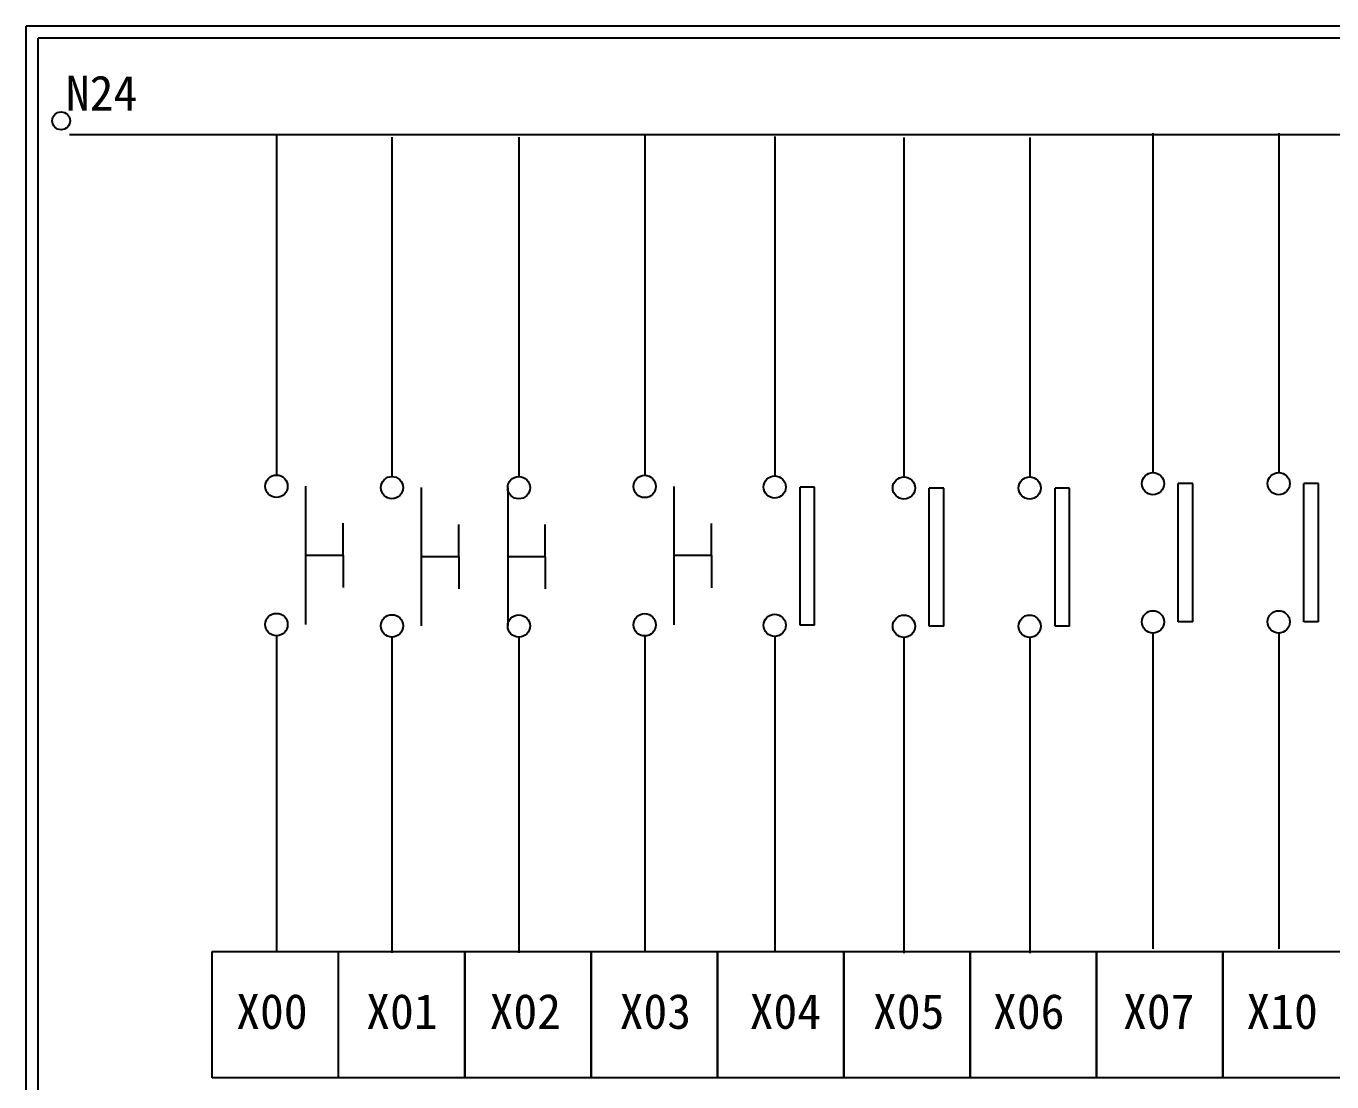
# Model space of a CAD drawing. Extents: x 275 to 562, y 265 to 469.
# Drawn here: x 274.9 to 409.3, y 360.3 to 468.9 of the extents above; entities that cross this region are included whole.
import ezdxf

# ---------------------------------------------------------------- set-up
doc = ezdxf.new("R2010")
doc.units = 0
doc.layers.get('0').update_dxf_attribs({"linetype": 'CONTINUOUS'})
doc.layers.add('圖框層', color=7, linetype='CONTINUOUS')
doc.layers.add('標尺寸層', color=3, linetype='CONTINUOUS')
doc.styles.add('STSL', font='kaiu.ttf')

msp = doc.modelspace()

# ---------------------------------------------------------------- linework, layer by layer
for p, q in [((356.05, 421.48), (354.55, 421.48)), ((369.35, 421.38), (367.84, 421.38)), ((382.29, 421.38), (380.79, 421.38)), ((394.97, 421.83), (393.47, 421.83)), ((407.92, 421.83), (406.41, 421.83)), ((307.53, 414.45), (307.53, 417.76)), ((319.42, 414.3), (319.42, 417.61)), ((328.32, 414.3), (328.32, 417.61)), ((345.43, 414.42), (345.43, 417.73)), ((307.53, 414.45), (307.53, 411.14)), ((319.42, 414.3), (319.42, 411)), ((328.32, 414.3), (328.32, 410.99)), ((345.43, 414.42), (345.43, 411.11)), ((356.05, 407.25), (354.55, 407.25)), ((394.97, 407.6), (393.47, 407.6)), ((407.92, 407.6), (406.41, 407.6)), ((369.35, 407.15), (367.84, 407.15)), ((382.29, 407.15), (380.79, 407.15))]:
    msp.add_line(p, q)
at = {"layer": '圖框層', "color": 7}
for p, q in [((561.9, 468.91), (274.9, 468.91)), ((274.9, 264.95), (274.9, 468.91)), ((560.65, 467.66), (276.15, 467.66)), ((276.15, 266.2), (276.15, 467.66))]:
    msp.add_line(p, q, dxfattribs=at)
at = {"layer": '標尺寸層', "color": 7}
for p, q in [((279.36, 457.77), (556.96, 457.77)), ((300.66, 457.64), (300.66, 422.72)), ((312.55, 457.49), (312.55, 422.57)), ((325.61, 457.49), (325.61, 422.56)), ((338.56, 457.61), (338.56, 422.69)), ((351.94, 457.56), (351.94, 422.63)), ((365.24, 457.46), (365.24, 422.53)), ((378.18, 457.46), (378.18, 422.53)), ((390.87, 457.91), (390.87, 422.98)), ((403.81, 457.91), (403.81, 422.98)), ((303.66, 421.56), (303.66, 407.33)), ((315.56, 421.42), (315.56, 407.19)), ((324.46, 421.41), (324.46, 407.18)), ((341.57, 421.54), (341.57, 407.3)), ((354.55, 407.25), (354.55, 421.48)), ((356.05, 407.25), (356.05, 421.48)), ((367.84, 407.15), (367.84, 421.38)), ((369.35, 407.15), (369.35, 421.38)), ((380.79, 407.15), (380.79, 421.38)), ((382.29, 407.15), (382.29, 421.38)), ((393.47, 407.6), (393.47, 421.83)), ((394.97, 407.6), (394.97, 421.83)), ((406.41, 407.6), (406.41, 421.83)), ((407.92, 407.6), (407.92, 421.83)), ((307.53, 414.45), (303.66, 414.45)), ((319.42, 414.3), (315.56, 414.3)), ((328.32, 414.3), (324.46, 414.3)), ((345.43, 414.42), (341.57, 414.42)), ((300.66, 406.18), (300.66, 373.68)), ((312.55, 406.04), (312.55, 373.54)), ((325.61, 406.03), (325.61, 373.53)), ((338.56, 406.15), (338.56, 373.65)), ((351.94, 406.11), (351.94, 373.61)), ((351.94, 406.1), (351.94, 373.61)), ((365.24, 406.01), (365.24, 373.5)), ((365.24, 406), (365.24, 373.5)), ((378.18, 406.01), (378.18, 373.5)), ((378.18, 406), (378.18, 373.5)), ((390.87, 406.46), (390.87, 373.95)), ((390.87, 406.45), (390.87, 373.95)), ((403.81, 406.46), (403.81, 373.95)), ((403.81, 406.45), (403.81, 373.95)), ((294.05, 360.68), (294.05, 373.68)), ((307.05, 360.68), (307.05, 373.68)), ((307.05, 360.68), (307.05, 373.68)), ((320.05, 373.68), (320.05, 360.68)), ((320.05, 360.68), (320.05, 373.68)), ((333.05, 373.68), (333.05, 360.68)), ((333.05, 373.68), (333.05, 360.68)), ((333.05, 360.68), (333.05, 373.68)), ((346.05, 373.68), (346.05, 360.68)), ((346.05, 373.68), (346.05, 360.68)), ((346.05, 360.68), (346.05, 373.68)), ((359.05, 373.68), (359.05, 360.68)), ((359.05, 373.68), (359.05, 360.68)), ((359.05, 360.68), (359.05, 373.68)), ((372.05, 373.68), (372.05, 360.68)), ((372.05, 373.68), (372.05, 360.68)), ((372.05, 360.68), (372.05, 373.68)), ((385.05, 373.68), (385.05, 360.68)), ((385.05, 373.68), (385.05, 360.68)), ((385.05, 360.68), (385.05, 373.68)), ((398.05, 373.68), (398.05, 360.68)), ((398.05, 373.68), (398.05, 360.68)), ((398.05, 360.68), (398.05, 373.68)), ((307.05, 360.68), (294.05, 360.68)), ((320.05, 360.68), (307.05, 360.68)), ((333.05, 360.68), (320.05, 360.68)), ((346.05, 360.68), (333.05, 360.68)), ((359.05, 360.68), (346.05, 360.68)), ((372.05, 360.68), (359.05, 360.68)), ((385.05, 360.68), (372.05, 360.68)), ((398.05, 360.68), (385.05, 360.68)), ((411.05, 360.68), (398.05, 360.68))]:
    msp.add_line(p, q, dxfattribs=at)
at = {"layer": '標尺寸層', "color": 0}
msp.add_line((294.05, 373.68), (528.05, 373.68), dxfattribs=at)
at = {"layer": '標尺寸層', "color": 7}
for centre, radius in [((278.5, 459.17), 0.92), ((300.66, 421.56), 1.15), ((312.55, 421.42), 1.15), ((325.61, 421.41), 1.15), ((338.56, 421.54), 1.15), ((351.94, 421.48), 1.15), ((365.24, 421.38), 1.15), ((378.18, 421.38), 1.15), ((390.87, 421.83), 1.15), ((403.81, 421.83), 1.15), ((390.87, 407.6), 1.15), ((403.81, 407.6), 1.15), ((300.66, 407.33), 1.15), ((312.55, 407.19), 1.15), ((325.61, 407.18), 1.15), ((338.56, 407.3), 1.15), ((351.94, 407.25), 1.15), ((365.24, 407.15), 1.15), ((378.18, 407.15), 1.15)]:
    msp.add_circle(centre, radius, dxfattribs=at)

# ---------------------------------------------------------------- texts
at = {"layer": '圖框層', "color": 4, "style": 'STSL'}
for s, p in [('N24', (278.99, 460.23)), ('X00', (296.52, 365.72)), ('X01', (309.9, 365.72)), ('X02', (322.6, 365.72)), ('X03', (335.98, 365.72)), ('X04', (349.36, 365.72)), ('X05', (362.06, 365.72)), ('X06', (374.41, 365.72)), ('X07', (387.79, 365.72)), ('X10', (400.49, 365.72))]:
    msp.add_text(s, height=3.6, dxfattribs=at).set_placement(p)

doc.saveas('drawing.dxf')
